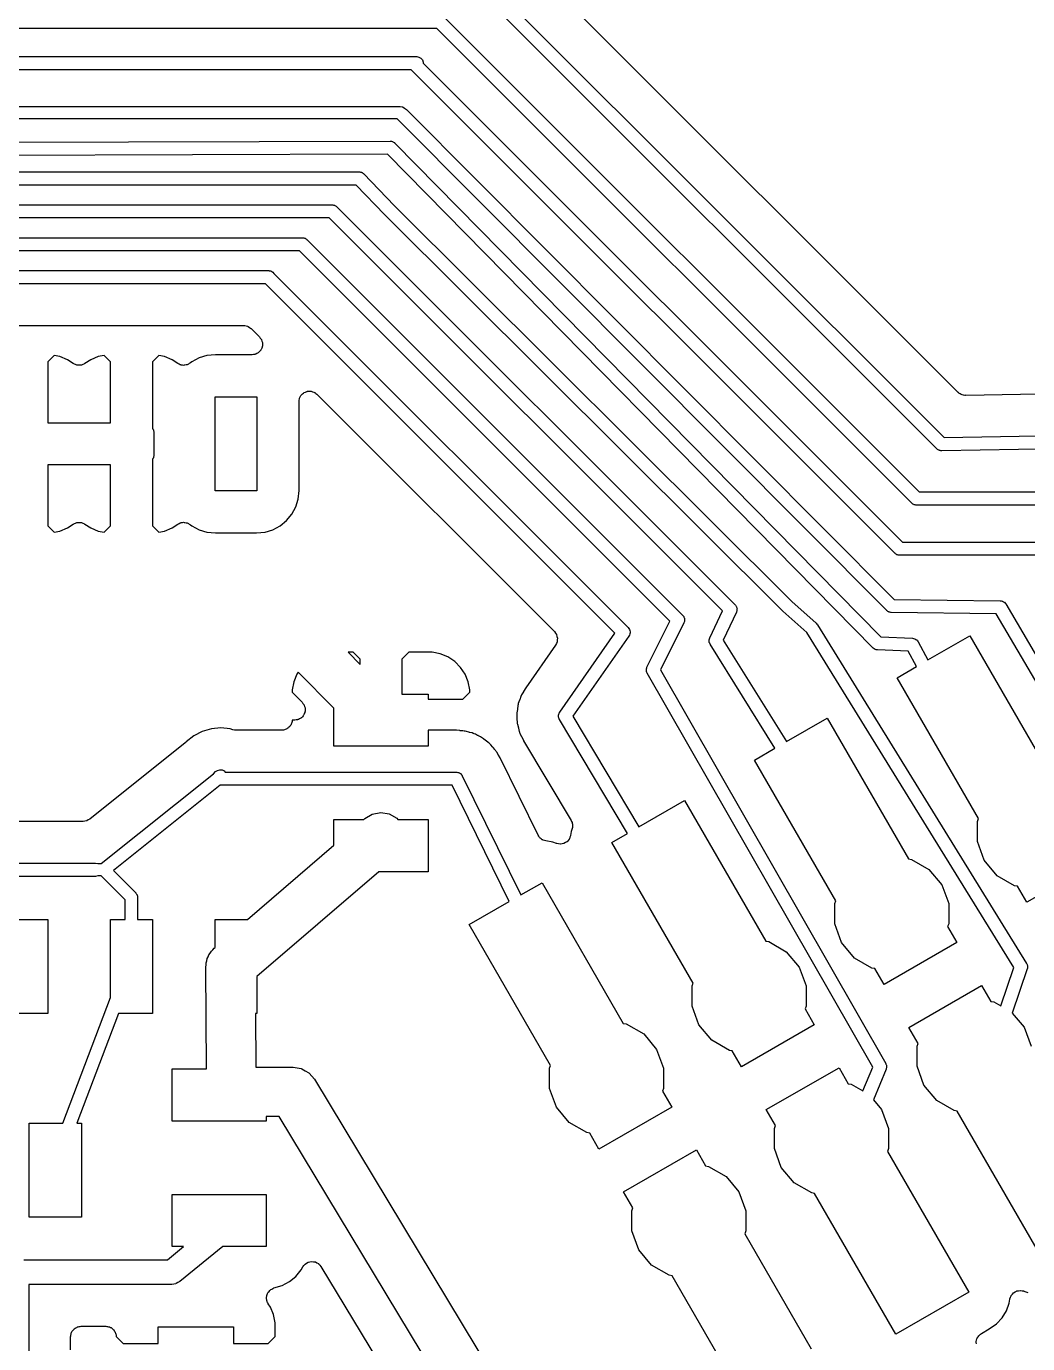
# Model space of a CAD drawing. Extents: x 171.3 to 228.7, y -128.7 to -71.3.
# Drawn here: x 206.26 to 218.42, y -95.36 to -79.35 of the extents above; entities that cross this region are included whole.
import ezdxf

# ---------------------------------------------------------------- set-up
doc = ezdxf.new("R2010")
doc.units = 0
doc.header["$MEASUREMENT"] = 0
doc.layers.add('BLACK', color=7, linetype='CONTINUOUS')

msp = doc.modelspace()

# ---------------------------------------------------------------- linework, layer by layer
at = {"layer": 'Black'}
for p, q in [((217.574, -83.7992), (212.002, -78.227)), ((211.639, -78.5818), (217.406, -84.349)), ((217.317, -84.4862), (211.549, -78.7184)), ((211.244, -79.3788), (202.522, -79.3788)), ((217.012, -85.1466), (211.244, -79.3788)), ((211.334, -79.2422), (217.102, -85.01)), ((202.7, -79.72), (211, -79.72)), ((211, -79.72), (211.027, -79.7248)), ((211.027, -79.7248), (211.051, -79.7387)), ((211.051, -79.7387), (211.069, -79.76)), ((211.069, -79.76), (211.079, -79.7861)), ((211.079, -79.7861), (211.079, -79.8)), ((211.079, -79.8), (216.898, -85.6196)), ((210.932, -79.88), (202.733, -79.88)), ((216.809, -85.7562), (210.932, -79.88)), ((202.75, -80.325), (210.8, -80.325)), ((210.8, -80.325), (210.826, -80.3295)), ((210.826, -80.3295), (210.848, -80.3425)), ((210.848, -80.3425), (210.851, -80.3453)), ((210.851, -80.3453), (210.852, -80.3458)), ((210.852, -80.3458), (210.875, -80.3618)), ((210.762, -80.475), (202.781, -80.475)), ((216.707, -86.4504), (210.762, -80.475)), ((210.875, -80.3618), (216.797, -86.3144)), ((202.901, -80.7698), (210.676, -80.7462)), ((210.676, -80.7462), (210.68, -80.7469)), ((210.68, -80.7469), (210.684, -80.7466)), ((210.684, -80.7466), (210.694, -80.7493)), ((210.694, -80.7493), (210.704, -80.751)), ((210.704, -80.751), (210.707, -80.753)), ((210.707, -80.753), (210.711, -80.754)), ((210.711, -80.754), (210.719, -80.7598)), ((210.719, -80.7598), (210.728, -80.7648)), ((210.728, -80.7648), (210.73, -80.7678)), ((210.73, -80.7678), (210.734, -80.7702)), ((210.734, -80.7702), (216.635, -86.7714)), ((210.643, -80.9064), (202.935, -80.9297)), ((216.543, -86.9061), (210.643, -80.9064)), ((203.15, -81.12), (210.3, -81.12)), ((210.3, -81.12), (210.304, -81.1208)), ((210.304, -81.1208), (210.309, -81.1205)), ((210.309, -81.1205), (210.318, -81.1232)), ((210.318, -81.1232), (210.327, -81.1248)), ((210.327, -81.1248), (210.331, -81.127)), ((210.331, -81.127), (210.335, -81.1283)), ((210.335, -81.1283), (210.343, -81.1339)), ((210.343, -81.1339), (210.351, -81.1387)), ((210.351, -81.1387), (210.354, -81.1421)), ((210.354, -81.1421), (210.358, -81.1447)), ((210.358, -81.1447), (210.725, -81.5288)), ((210.266, -81.28), (203.183, -81.28)), ((210.61, -81.6401), (210.266, -81.28)), ((203.4, -81.52), (209.972, -81.52)), ((209.972, -81.52), (209.975, -81.5206)), ((209.975, -81.5206), (209.979, -81.5203)), ((209.979, -81.5203), (209.989, -81.523)), ((209.989, -81.523), (209.999, -81.5248)), ((209.999, -81.5248), (210.002, -81.5266)), ((210.002, -81.5266), (210.005, -81.5275)), ((210.005, -81.5275), (210.014, -81.5335)), ((210.014, -81.5335), (210.023, -81.5387)), ((210.023, -81.5387), (210.025, -81.5414)), ((210.025, -81.5414), (210.028, -81.5434)), ((210.028, -81.5434), (214.865, -86.3807)), ((210.725, -81.5288), (215.555, -86.3417)), ((209.938, -81.68), (203.433, -81.68)), ((214.712, -86.454), (209.938, -81.68)), ((210.611, -81.6407), (210.61, -81.6401)), ((210.611, -81.6415), (210.611, -81.6407)), ((215.444, -86.4567), (210.611, -81.6415)), ((203.733, -81.92), (209.61, -81.92)), ((209.61, -81.92), (209.613, -81.9206)), ((209.613, -81.9206), (209.617, -81.9203)), ((209.617, -81.9203), (209.627, -81.923)), ((209.627, -81.923), (209.637, -81.9248)), ((209.637, -81.9248), (209.64, -81.9266)), ((209.64, -81.9266), (209.643, -81.9275)), ((209.643, -81.9275), (209.652, -81.9335)), ((209.652, -81.9335), (209.661, -81.9387)), ((209.661, -81.9387), (209.663, -81.9414)), ((209.663, -81.9414), (209.666, -81.9434)), ((209.666, -81.9434), (214.229, -86.5066)), ((209.576, -82.08), (203.771, -82.08)), ((214.075, -86.579), (209.576, -82.08)), ((204.15, -82.32), (209.2, -82.32)), ((209.2, -82.32), (209.202, -82.3204)), ((209.202, -82.3204), (209.204, -82.3203)), ((209.204, -82.3203), (209.208, -82.3214)), ((209.208, -82.3214), (209.227, -82.3248)), ((209.227, -82.3248), (209.251, -82.3387)), ((209.251, -82.3387), (209.266, -82.3559)), ((209.266, -82.3559), (213.568, -86.6579)), ((209.164, -82.48), (204.183, -82.48)), ((213.407, -86.7237), (209.164, -82.48)), ((204.615, -82.988), (208.901, -82.988)), ((208.901, -82.988), (208.906, -82.989)), ((208.906, -82.989), (208.912, -82.9885)), ((208.912, -82.9885), (208.928, -82.9928)), ((208.928, -82.9928), (208.944, -82.9957)), ((208.944, -82.9957), (208.949, -82.9985)), ((208.949, -82.9985), (208.954, -82.9999)), ((208.954, -82.9999), (208.968, -83.0094)), ((208.968, -83.0094), (208.982, -83.0177)), ((208.982, -83.0177), (208.986, -83.022)), ((208.986, -83.022), (208.99, -83.0252)), ((208.99, -83.0252), (209.091, -83.1256)), ((209.091, -83.1256), (209.1, -83.1392)), ((209.1, -83.1392), (209.111, -83.1519)), ((209.111, -83.1519), (209.113, -83.1572)), ((209.113, -83.1572), (209.116, -83.1618)), ((209.116, -83.1618), (209.12, -83.1778)), ((209.12, -83.1778), (209.126, -83.1934)), ((209.126, -83.1934), (209.126, -83.199)), ((209.126, -83.199), (209.128, -83.2044)), ((209.128, -83.2044), (209.126, -83.2209)), ((209.126, -83.2209), (209.126, -83.2375)), ((206.598, -83.3512), (206.519, -83.4299)), ((206.667, -83.365), (206.598, -83.3512)), ((206.76, -83.4033), (206.667, -83.365)), ((207.133, -83.365), (207.04, -83.4033)), ((207.202, -83.3512), (207.133, -83.365)), ((207.281, -83.4299), (207.202, -83.3512)), ((207.868, -83.3512), (207.789, -83.4299)), ((207.937, -83.365), (207.868, -83.3512)), ((208.03, -83.4033), (207.937, -83.365)), ((208.356, -83.3819), (208.267, -83.4291)), ((208.451, -83.3529), (208.356, -83.3819)), ((208.557, -83.3424), (208.451, -83.3529)), ((209.001, -83.3424), (208.557, -83.3424)), ((209.017, -83.3395), (209.001, -83.3424)), ((209.034, -83.3381), (209.017, -83.3395)), ((209.039, -83.3357), (209.034, -83.3381)), ((209.045, -83.3348), (209.039, -83.3357)), ((209.059, -83.3265), (209.045, -83.3348)), ((209.074, -83.3195), (209.059, -83.3265)), ((209.078, -83.3155), (209.074, -83.3195)), ((209.083, -83.3127), (209.078, -83.3155)), ((209.093, -83.3), (209.083, -83.3127)), ((209.105, -83.2883), (209.093, -83.3)), ((209.107, -83.2832), (209.105, -83.2883)), ((209.111, -83.2789), (209.107, -83.2832)), ((209.117, -83.2633), (209.111, -83.2789)), ((209.124, -83.2483), (209.117, -83.2633)), ((209.126, -83.2375), (209.124, -83.2427)), ((209.124, -83.2427), (209.124, -83.2483)), ((206.519, -83.4299), (206.519, -84.171)), ((206.829, -83.45), (206.76, -83.4033)), ((206.837, -83.4533), (206.829, -83.45)), ((206.844, -83.4583), (206.837, -83.4533)), ((206.857, -83.4621), (206.844, -83.4583)), ((206.87, -83.4677), (206.857, -83.4621)), ((206.878, -83.4683), (206.87, -83.4677)), ((206.886, -83.4706), (206.878, -83.4683)), ((206.9, -83.4697), (206.886, -83.4706)), ((206.914, -83.4706), (206.9, -83.4697)), ((206.922, -83.4683), (206.914, -83.4706)), ((206.93, -83.4677), (206.922, -83.4683)), ((206.943, -83.4621), (206.93, -83.4677)), ((206.956, -83.4583), (206.943, -83.4621)), ((206.963, -83.4533), (206.956, -83.4583)), ((206.971, -83.45), (206.963, -83.4533)), ((207.04, -83.4033), (206.971, -83.45)), ((207.281, -84.171), (207.281, -83.4299)), ((207.789, -83.4299), (207.789, -84.2309)), ((208.1, -83.4501), (208.03, -83.4033)), ((208.113, -83.456), (208.1, -83.4501)), ((208.125, -83.4634), (208.113, -83.456)), ((208.133, -83.4648), (208.125, -83.4634)), ((208.14, -83.4679), (208.133, -83.4648)), ((208.155, -83.4688), (208.14, -83.4679)), ((208.169, -83.4715), (208.155, -83.4688)), ((208.176, -83.4703), (208.169, -83.4715)), ((208.184, -83.4708), (208.176, -83.4703)), ((208.198, -83.4667), (208.184, -83.4708)), ((208.212, -83.4643), (208.198, -83.4667)), ((208.219, -83.4606), (208.212, -83.4643)), ((208.226, -83.4584), (208.219, -83.4606)), ((208.238, -83.4498), (208.226, -83.4584)), ((208.251, -83.4427), (208.238, -83.4498)), ((208.267, -83.4291), (208.251, -83.4427)), ((208.551, -84.9965), (208.551, -83.8535)), ((208.551, -83.8535), (209.059, -83.8535)), ((209.059, -83.8535), (209.059, -84.9965)), ((209.577, -83.8735), (209.578, -83.868)), ((209.578, -83.868), (209.586, -83.8536)), ((209.586, -83.8536), (209.593, -83.8386)), ((209.593, -83.8386), (209.597, -83.8346)), ((209.597, -83.8346), (209.6, -83.8298)), ((209.6, -83.8298), (209.612, -83.8191)), ((209.612, -83.8191), (209.624, -83.8074)), ((209.624, -83.8074), (209.629, -83.805)), ((209.629, -83.805), (209.634, -83.8014)), ((209.634, -83.8014), (209.649, -83.7958)), ((209.649, -83.7958), (209.664, -83.7888)), ((209.664, -83.7888), (209.67, -83.7883)), ((209.67, -83.7883), (209.675, -83.7864)), ((209.675, -83.7864), (209.692, -83.7864)), ((209.692, -83.7864), (209.708, -83.7849)), ((209.708, -83.7849), (209.714, -83.7864)), ((209.714, -83.7864), (209.719, -83.7864)), ((209.719, -83.7864), (209.735, -83.792)), ((209.735, -83.792), (209.751, -83.7963)), ((209.751, -83.7963), (209.755, -83.7995)), ((209.755, -83.7995), (209.761, -83.8014)), ((209.761, -83.8014), (209.773, -83.8121)), ((209.773, -83.8121), (209.787, -83.8216)), ((209.787, -83.8216), (212.672, -86.7067)), ((217.58, -83.803), (217.574, -83.7992)), ((217.584, -83.8081), (217.58, -83.803)), ((217.598, -83.8156), (217.584, -83.8081)), ((217.61, -83.8245), (217.598, -83.8156)), ((217.617, -83.8262), (217.61, -83.8245)), ((217.623, -83.8295), (217.617, -83.8262)), ((217.638, -83.8319), (217.623, -83.8295)), ((217.653, -83.8359), (217.638, -83.8319)), ((217.66, -83.8353), (217.653, -83.8359)), ((217.666, -83.8364), (217.66, -83.8353)), ((220.258, -83.7909), (217.666, -83.8364)), ((209.57, -83.9114), (209.573, -83.8951)), ((209.57, -84.9903), (209.57, -83.9114)), ((209.573, -83.8951), (209.574, -83.8786)), ((209.574, -83.8786), (209.577, -83.8735)), ((206.519, -84.171), (207.281, -84.171)), ((207.789, -84.2309), (207.792, -84.2345)), ((207.792, -84.2345), (207.796, -84.2449)), ((207.796, -84.2449), (207.801, -84.2546)), ((207.801, -84.2546), (207.803, -84.2655)), ((207.803, -84.2655), (207.807, -84.2759)), ((207.807, -84.2759), (207.807, -84.2871)), ((207.807, -84.2871), (207.809, -84.298)), ((207.809, -84.298), (207.809, -84.552)), ((217.406, -84.349), (220.267, -84.2988)), ((217.32, -84.4886), (217.317, -84.4862)), ((217.323, -84.4918), (217.32, -84.4886)), ((217.331, -84.4965), (217.323, -84.4918)), ((217.339, -84.5021), (217.331, -84.4965)), ((217.343, -84.5032), (217.339, -84.5021)), ((217.347, -84.5052), (217.343, -84.5032)), ((217.357, -84.5068), (217.347, -84.5052)), ((217.366, -84.5093), (217.357, -84.5068)), ((217.37, -84.5089), (217.366, -84.5093)), ((217.375, -84.5096), (217.37, -84.5089)), ((220.224, -84.4596), (217.375, -84.5096)), ((207.792, -84.6155), (207.789, -84.6191)), ((207.789, -84.6191), (207.789, -85.4201)), ((207.796, -84.6051), (207.792, -84.6155)), ((207.801, -84.5954), (207.796, -84.6051)), ((207.803, -84.5845), (207.801, -84.5954)), ((207.807, -84.5741), (207.803, -84.5845)), ((207.809, -84.552), (207.807, -84.5629)), ((207.807, -84.5629), (207.807, -84.5741)), ((207.281, -84.679), (206.519, -84.679)), ((206.519, -84.679), (206.519, -85.4201)), ((207.281, -85.4201), (207.281, -84.679)), ((209.56, -85.0961), (209.57, -84.9903)), ((209.059, -84.9965), (208.551, -84.9965)), ((209.531, -85.1918), (209.56, -85.0961)), ((217.015, -85.1486), (217.012, -85.1466)), ((217.017, -85.1513), (217.015, -85.1486)), ((217.026, -85.1565), (217.017, -85.1513)), ((217.102, -85.01), (219.558, -85.01)), ((209.42, -85.3574), (209.483, -85.2801)), ((209.483, -85.2801), (209.531, -85.1918)), ((217.035, -85.1625), (217.026, -85.1565)), ((217.038, -85.1634), (217.035, -85.1625)), ((217.041, -85.1652), (217.038, -85.1634)), ((217.051, -85.167), (217.041, -85.1652)), ((217.061, -85.1697), (217.051, -85.167)), ((217.065, -85.1694), (217.061, -85.1697)), ((217.068, -85.17), (217.065, -85.1694)), ((219.512, -85.17), (217.068, -85.17)), ((206.519, -85.4201), (206.598, -85.4988)), ((206.667, -85.485), (206.76, -85.4467)), ((206.76, -85.4467), (206.829, -85.4)), ((206.829, -85.4), (206.837, -85.3967)), ((206.837, -85.3967), (206.844, -85.3917)), ((206.844, -85.3917), (206.857, -85.3879)), ((206.857, -85.3879), (206.87, -85.3823)), ((206.87, -85.3823), (206.878, -85.3817)), ((206.878, -85.3817), (206.886, -85.3794)), ((206.886, -85.3794), (206.9, -85.3803)), ((206.9, -85.3803), (206.914, -85.3794)), ((206.914, -85.3794), (206.922, -85.3817)), ((206.922, -85.3817), (206.93, -85.3823)), ((206.93, -85.3823), (206.943, -85.3879)), ((206.943, -85.3879), (206.956, -85.3917)), ((206.956, -85.3917), (206.963, -85.3967)), ((206.963, -85.3967), (206.971, -85.4)), ((206.971, -85.4), (207.04, -85.4467)), ((207.04, -85.4467), (207.133, -85.485)), ((207.202, -85.4988), (207.281, -85.4201)), ((207.789, -85.4201), (207.868, -85.4988)), ((207.937, -85.485), (208.03, -85.4467)), ((208.03, -85.4467), (208.1, -85.3999)), ((208.1, -85.3999), (208.113, -85.394)), ((208.113, -85.394), (208.125, -85.3866)), ((208.125, -85.3866), (208.133, -85.3852)), ((208.133, -85.3852), (208.14, -85.3821)), ((208.14, -85.3821), (208.155, -85.3812)), ((208.155, -85.3812), (208.169, -85.3785)), ((208.169, -85.3785), (208.176, -85.3797)), ((208.176, -85.3797), (208.184, -85.3792)), ((208.184, -85.3792), (208.198, -85.3833)), ((208.198, -85.3833), (208.212, -85.3857)), ((208.212, -85.3857), (208.219, -85.3894)), ((208.219, -85.3894), (208.226, -85.3916)), ((208.226, -85.3916), (208.238, -85.4002)), ((208.238, -85.4002), (208.251, -85.4073)), ((208.251, -85.4073), (208.267, -85.4209)), ((208.267, -85.4209), (208.356, -85.4681)), ((208.356, -85.4681), (208.451, -85.4971)), ((209.159, -85.4971), (209.254, -85.4681)), ((209.254, -85.4681), (209.343, -85.4209)), ((209.343, -85.4209), (209.42, -85.3574)), ((206.598, -85.4988), (206.667, -85.485)), ((207.133, -85.485), (207.202, -85.4988)), ((207.868, -85.4988), (207.937, -85.485)), ((208.451, -85.4971), (208.557, -85.5076)), ((208.557, -85.5076), (209.053, -85.5076)), ((209.053, -85.5076), (209.159, -85.4971)), ((216.898, -85.6196), (218.643, -85.6196)), ((216.812, -85.7582), (216.809, -85.7562)), ((216.814, -85.7609), (216.812, -85.7582)), ((216.823, -85.7661), (216.814, -85.7609)), ((216.831, -85.7721), (216.823, -85.7661)), ((216.835, -85.773), (216.831, -85.7721)), ((216.838, -85.7748), (216.835, -85.773)), ((216.848, -85.7766), (216.838, -85.7748)), ((216.858, -85.7793), (216.848, -85.7766)), ((216.862, -85.779), (216.858, -85.7793)), ((216.865, -85.7796), (216.862, -85.779)), ((218.597, -85.7796), (216.865, -85.7796)), ((214.865, -86.3807), (214.869, -86.3865)), ((214.869, -86.3865), (214.875, -86.3916)), ((214.875, -86.3916), (214.877, -86.3978)), ((214.877, -86.3978), (214.881, -86.4034)), ((214.881, -86.4034), (214.883, -86.4103)), ((214.883, -86.4103), (214.886, -86.4168)), ((214.886, -86.4168), (214.887, -86.4236)), ((214.887, -86.4236), (214.889, -86.4303)), ((214.889, -86.4303), (214.888, -86.4374)), ((215.555, -86.3417), (215.851, -86.605)), ((216.797, -86.3144), (218.085, -86.3308)), ((218.085, -86.3308), (218.098, -86.3333)), ((218.098, -86.3333), (218.111, -86.3355)), ((218.111, -86.3355), (218.112, -86.3358)), ((218.112, -86.3358), (218.113, -86.336)), ((218.113, -86.336), (218.124, -86.3427)), ((218.124, -86.3427), (218.135, -86.3492)), ((218.135, -86.3492), (218.136, -86.3498)), ((218.136, -86.3498), (218.137, -86.3502)), ((218.137, -86.3502), (218.145, -86.3604)), ((218.145, -86.3604), (218.153, -86.3704)), ((218.153, -86.3704), (220.191, -89.8537)), ((213.796, -87.137), (214.075, -86.579)), ((214.229, -86.5066), (214.234, -86.5132)), ((214.234, -86.5132), (214.24, -86.5191)), ((214.24, -86.5191), (214.242, -86.5246)), ((214.242, -86.5246), (214.245, -86.5294)), ((214.247, -86.5912), (214.244, -86.599)), ((214.245, -86.5294), (214.247, -86.5372)), ((214.247, -86.5372), (214.251, -86.5446)), ((214.25, -86.5839), (214.247, -86.5912)), ((214.251, -86.578), (214.25, -86.5839)), ((214.251, -86.5446), (214.251, -86.5505)), ((214.251, -86.5505), (214.252, -86.5562)), ((214.252, -86.5723), (214.251, -86.578)), ((214.252, -86.5562), (214.252, -86.5643)), ((214.252, -86.5643), (214.252, -86.5723)), ((214.558, -86.7831), (214.712, -86.454)), ((214.881, -86.4713), (214.721, -86.8119)), ((214.883, -86.4644), (214.881, -86.4713)), ((214.886, -86.4579), (214.883, -86.4644)), ((214.887, -86.4511), (214.886, -86.4579)), ((214.888, -86.4445), (214.887, -86.4511)), ((214.888, -86.4374), (214.888, -86.4445)), ((215.445, -86.458), (215.444, -86.4567)), ((215.447, -86.4598), (215.445, -86.458)), ((215.737, -86.7168), (215.447, -86.4598)), ((216.709, -86.4522), (216.707, -86.4504)), ((216.711, -86.4546), (216.709, -86.4522)), ((216.721, -86.4601), (216.711, -86.4546)), ((216.73, -86.4664), (216.721, -86.4601)), ((216.733, -86.4672), (216.73, -86.4664)), ((216.735, -86.4688), (216.733, -86.4672)), ((216.746, -86.4708), (216.735, -86.4688)), ((216.756, -86.4736), (216.746, -86.4708)), ((216.76, -86.4734), (216.756, -86.4736)), ((216.763, -86.4739), (216.76, -86.4734)), ((218.038, -86.4902), (216.763, -86.4739)), ((220.032, -89.8988), (218.038, -86.4902)), ((212.672, -86.7067), (212.684, -86.7246)), ((212.684, -86.7246), (212.697, -86.7427)), ((212.697, -86.7427), (212.697, -86.7427)), ((212.697, -86.7427), (212.697, -86.7428)), ((212.697, -86.7428), (212.703, -86.7645)), ((212.736, -87.6858), (213.407, -86.7237)), ((213.568, -86.6579), (213.568, -86.6579)), ((213.568, -86.6579), (213.568, -86.6579)), ((213.568, -86.6579), (213.568, -86.658)), ((213.568, -86.658), (213.576, -86.6691)), ((213.576, -86.6691), (213.584, -86.6807)), ((213.583, -86.7479), (213.577, -86.7604)), ((213.589, -86.7353), (213.583, -86.7479)), ((213.584, -86.6807), (213.584, -86.6807)), ((213.584, -86.6807), (213.584, -86.6808)), ((213.584, -86.6808), (213.587, -86.6943)), ((213.587, -86.6943), (213.591, -86.7075)), ((213.59, -86.7212), (213.589, -86.7352)), ((213.589, -86.7352), (213.589, -86.7352)), ((213.589, -86.7352), (213.589, -86.7353)), ((213.591, -86.7076), (213.59, -86.7212)), ((213.591, -86.7075), (213.591, -86.7076)), ((213.591, -86.7076), (213.591, -86.7076)), ((214.244, -86.599), (213.959, -87.1703)), ((218.25, -90.7895), (215.737, -86.7168)), ((215.851, -86.605), (215.859, -86.6141)), ((215.859, -86.6141), (215.866, -86.6228)), ((215.866, -86.6228), (218.406, -90.7376)), ((212.686, -86.8692), (212.323, -87.3899)), ((212.696, -86.849), (212.686, -86.8692)), ((212.705, -86.8293), (212.696, -86.849)), ((212.703, -86.7645), (212.709, -86.7852)), ((212.707, -86.8071), (212.705, -86.8292)), ((212.705, -86.8292), (212.705, -86.8293)), ((212.705, -86.8293), (212.705, -86.8293)), ((212.709, -86.7854), (212.707, -86.8071)), ((212.709, -86.7852), (212.709, -86.7853)), ((212.709, -86.7853), (212.709, -86.7854)), ((213.577, -86.7604), (212.896, -87.735)), ((214.55, -86.8099), (214.551, -86.808)), ((214.551, -86.8218), (214.55, -86.8099)), ((214.551, -86.806), (214.554, -86.7946)), ((214.551, -86.808), (214.551, -86.806)), ((214.552, -86.8337), (214.551, -86.8218)), ((214.552, -86.8356), (214.552, -86.8337)), ((214.553, -86.8376), (214.552, -86.8356)), ((214.558, -86.8485), (214.553, -86.8376)), ((214.554, -86.7946), (214.558, -86.7831)), ((214.562, -86.8595), (214.558, -86.8485)), ((215.35, -88.1237), (214.562, -86.8595)), ((214.721, -86.8119), (215.489, -88.0436)), ((216.545, -86.9073), (216.543, -86.9061)), ((216.546, -86.909), (216.545, -86.9073)), ((216.556, -86.9154), (216.546, -86.909)), ((216.635, -86.7714), (217.021, -86.7881)), ((217.021, -86.7881), (217.034, -86.7909)), ((217.034, -86.7909), (217.047, -86.7936)), ((217.047, -86.7936), (217.048, -86.7939)), ((217.048, -86.7939), (217.048, -86.7941)), ((217.048, -86.7941), (217.059, -86.8012)), ((217.059, -86.8012), (217.071, -86.8082)), ((217.071, -86.8082), (217.071, -86.8087)), ((217.071, -86.8087), (217.072, -86.809)), ((217.072, -86.809), (217.08, -86.8196)), ((217.08, -86.8196), (217.088, -86.8299)), ((217.088, -86.8299), (217.208, -87.0511)), ((217.208, -87.0511), (217.717, -86.7572)), ((217.717, -86.7572), (218.704, -88.4673)), ((210.165, -86.9569), (210.312, -87.1041)), ((210.228, -86.9569), (210.165, -86.9569)), ((210.312, -87.0413), (210.228, -86.9569)), ((210.312, -87.1041), (210.312, -87.0413)), ((210.904, -86.9569), (210.82, -87.0413)), ((210.82, -87.0413), (210.82, -87.4649)), ((211.188, -86.9569), (210.904, -86.9569)), ((211.286, -86.9764), (211.188, -86.9569)), ((211.378, -87.0147), (211.286, -86.9764)), ((211.461, -87.0703), (211.378, -87.0147)), ((211.532, -87.1411), (211.461, -87.0703)), ((216.566, -86.9222), (216.556, -86.9154)), ((216.568, -86.9228), (216.566, -86.9222)), ((216.569, -86.9239), (216.568, -86.9228)), ((216.581, -86.9265), (216.569, -86.9239)), ((216.592, -86.9296), (216.581, -86.9265)), ((216.594, -86.9295), (216.592, -86.9296)), ((216.597, -86.9299), (216.594, -86.9295)), ((216.969, -86.946), (216.597, -86.9299)), ((217.069, -87.1311), (216.969, -86.946)), ((209.544, -87.2243), (209.506, -87.3167)), ((209.56, -87.2007), (209.544, -87.2243)), ((209.994, -87.6352), (209.56, -87.2007)), ((211.588, -87.2243), (211.532, -87.1411)), ((211.626, -87.3167), (211.588, -87.2243)), ((213.789, -87.1586), (213.793, -87.1479)), ((213.789, -87.1612), (213.789, -87.1586)), ((213.789, -87.1637), (213.789, -87.1612)), ((213.789, -87.175), (213.789, -87.1637)), ((213.789, -87.1864), (213.789, -87.175)), ((213.79, -87.1888), (213.789, -87.1864)), ((213.79, -87.1914), (213.79, -87.1888)), ((213.795, -87.2018), (213.79, -87.1914)), ((213.793, -87.1479), (213.796, -87.137)), ((213.799, -87.2125), (213.795, -87.2018)), ((216.537, -91.9979), (213.799, -87.2125)), ((213.959, -87.1703), (216.695, -91.9524)), ((216.833, -87.2672), (217.069, -87.1311)), ((209.506, -87.3167), (209.486, -87.4149)), ((211.645, -87.4149), (211.626, -87.3167)), ((212.323, -87.3899), (212.298, -87.433)), ((217.821, -88.9773), (216.833, -87.2672)), ((209.486, -87.4149), (209.486, -87.444)), ((209.486, -87.444), (209.608, -87.5656)), ((210.82, -87.4649), (211.137, -87.4649)), ((211.137, -87.4649), (211.137, -87.5284)), ((211.137, -87.5284), (211.561, -87.5284)), ((211.561, -87.5284), (211.645, -87.444)), ((211.645, -87.444), (211.645, -87.4149)), ((212.248, -87.5411), (212.233, -87.5817)), ((212.249, -87.5386), (212.248, -87.5411)), ((212.25, -87.5364), (212.249, -87.5386)), ((212.263, -87.4953), (212.25, -87.5364)), ((212.264, -87.4938), (212.263, -87.4953)), ((212.268, -87.4844), (212.264, -87.4938)), ((212.273, -87.4758), (212.268, -87.4844)), ((212.296, -87.4374), (212.273, -87.4742)), ((212.273, -87.4742), (212.273, -87.4758)), ((212.297, -87.435), (212.296, -87.4374)), ((212.298, -87.433), (212.297, -87.435)), ((209.608, -87.5656), (209.618, -87.5792)), ((209.618, -87.5792), (209.628, -87.5919)), ((209.628, -87.5919), (209.63, -87.5971)), ((209.634, -87.7033), (209.628, -87.7189)), ((209.63, -87.5971), (209.633, -87.6017)), ((209.633, -87.6017), (209.638, -87.6178)), ((209.641, -87.6883), (209.634, -87.7033)), ((209.638, -87.6178), (209.643, -87.6333)), ((209.643, -87.6775), (209.641, -87.6827)), ((209.641, -87.6827), (209.641, -87.6883)), ((209.643, -87.6333), (209.643, -87.6389)), ((209.643, -87.6389), (209.645, -87.6443)), ((209.645, -87.6443), (209.643, -87.6609)), ((209.643, -87.6609), (209.643, -87.6775)), ((209.994, -88.0999), (209.994, -87.6352)), ((212.215, -87.6965), (212.214, -87.7064)), ((212.214, -87.7064), (212.214, -87.7163)), ((212.222, -87.6521), (212.215, -87.6948)), ((212.215, -87.6948), (212.215, -87.6965)), ((212.223, -87.6472), (212.222, -87.6496)), ((212.222, -87.6496), (212.222, -87.6521)), ((212.228, -87.6042), (212.223, -87.6472)), ((212.23, -87.5927), (212.228, -87.6026)), ((212.228, -87.6026), (212.228, -87.6042)), ((212.233, -87.5833), (212.23, -87.5927)), ((212.233, -87.5817), (212.233, -87.5833)), ((212.724, -87.711), (212.728, -87.702)), ((212.724, -87.715), (212.724, -87.711)), ((212.728, -87.702), (212.731, -87.6926)), ((212.731, -87.6926), (212.734, -87.6895)), ((212.734, -87.6895), (212.736, -87.6858)), ((209.448, -87.8674), (209.441, -87.8759)), ((209.457, -87.8602), (209.448, -87.8674)), ((209.462, -87.8506), (209.457, -87.8602)), ((209.469, -87.8421), (209.462, -87.8506)), ((209.473, -87.8317), (209.469, -87.8421)), ((209.479, -87.822), (209.473, -87.8317)), ((209.481, -87.8111), (209.479, -87.822)), ((209.485, -87.8007), (209.481, -87.8111)), ((209.486, -87.7824), (209.485, -87.7895)), ((209.485, -87.7895), (209.485, -87.8007)), ((209.518, -87.7824), (209.486, -87.7824)), ((209.535, -87.7795), (209.518, -87.7824)), ((209.551, -87.7781), (209.535, -87.7795)), ((209.556, -87.7757), (209.551, -87.7781)), ((209.562, -87.7747), (209.556, -87.7757)), ((209.576, -87.7664), (209.562, -87.7747)), ((209.591, -87.7594), (209.576, -87.7664)), ((209.595, -87.7555), (209.591, -87.7594)), ((209.6, -87.7527), (209.595, -87.7555)), ((209.611, -87.74), (209.6, -87.7527)), ((209.622, -87.7282), (209.611, -87.74)), ((209.625, -87.7232), (209.622, -87.7282)), ((209.628, -87.7189), (209.625, -87.7232)), ((212.214, -87.7163), (212.214, -87.718)), ((212.214, -87.718), (212.217, -87.7612)), ((212.217, -87.7612), (212.217, -87.7637)), ((212.217, -87.7637), (212.217, -87.7662)), ((212.217, -87.7662), (212.219, -87.8094)), ((212.219, -87.8094), (212.219, -87.8111)), ((212.219, -87.8111), (212.22, -87.821)), ((212.22, -87.821), (212.222, -87.8306)), ((212.222, -87.8306), (212.223, -87.8323)), ((212.223, -87.8323), (212.234, -87.874)), ((212.722, -87.7188), (212.724, -87.715)), ((212.722, -87.7288), (212.722, -87.7188)), ((212.722, -87.7387), (212.722, -87.7288)), ((212.723, -87.7426), (212.722, -87.7387)), ((212.723, -87.7466), (212.723, -87.7426)), ((212.726, -87.7559), (212.723, -87.7466)), ((212.729, -87.7655), (212.726, -87.7559)), ((212.731, -87.7688), (212.729, -87.7655)), ((212.732, -87.7726), (212.731, -87.7688)), ((213.559, -89.1579), (212.732, -87.7726)), ((212.896, -87.735), (213.697, -89.0778)), ((215.489, -88.0436), (215.985, -87.7572)), ((215.985, -87.7572), (216.972, -89.4673)), ((208.294, -87.972), (208.2, -88.0471)), ((208.396, -87.9192), (208.294, -87.972)), ((208.506, -87.8872), (208.396, -87.9192)), ((208.62, -87.8772), (208.506, -87.8872)), ((208.734, -87.8896), (208.62, -87.8772)), ((208.766, -87.8998), (208.734, -87.8896)), ((208.785, -87.9023), (208.766, -87.8998)), ((208.804, -87.9056), (208.785, -87.9023)), ((209.359, -87.9056), (208.804, -87.9056)), ((209.37, -87.9037), (209.359, -87.9056)), ((209.382, -87.9037), (209.37, -87.9037)), ((209.392, -87.8999), (209.382, -87.9037)), ((209.403, -87.8979), (209.392, -87.8999)), ((209.413, -87.8924), (209.403, -87.8979)), ((209.423, -87.8886), (209.413, -87.8924)), ((209.432, -87.8814), (209.423, -87.8886)), ((209.441, -87.8759), (209.432, -87.8814)), ((211.48, -87.9056), (211.137, -87.9056)), ((211.137, -87.9056), (211.137, -88.0999)), ((211.483, -87.9056), (211.48, -87.9056)), ((211.52, -87.9098), (211.483, -87.9056)), ((211.525, -87.9095), (211.52, -87.9098)), ((211.529, -87.9105), (211.525, -87.9095)), ((211.561, -87.9117), (211.529, -87.9105)), ((211.574, -87.9149), (211.561, -87.9117)), ((211.582, -87.9153), (211.574, -87.9149)), ((211.589, -87.9175), (211.582, -87.9153)), ((211.603, -87.919), (211.589, -87.9175)), ((211.633, -87.9286), (211.603, -87.919)), ((211.637, -87.9292), (211.633, -87.9286)), ((211.641, -87.931), (211.637, -87.9292)), ((211.672, -87.9384), (211.641, -87.931)), ((211.684, -87.944), (211.672, -87.9384)), ((211.692, -87.946), (211.684, -87.944)), ((211.699, -87.9496), (211.692, -87.946)), ((211.712, -87.9537), (211.699, -87.9496)), ((211.739, -87.9689), (211.712, -87.9537)), ((211.744, -87.9704), (211.739, -87.9689)), ((211.748, -87.973), (211.744, -87.9704)), ((211.776, -87.9862), (211.748, -87.973)), ((211.787, -87.9941), (211.776, -87.9862)), ((211.794, -87.9975), (211.787, -87.9941)), ((211.8, -88.0025), (211.794, -87.9975)), ((211.812, -88.0089), (211.8, -88.0025)), ((211.836, -88.0292), (211.812, -88.0089)), ((211.84, -88.0315), (211.836, -88.0292)), ((211.844, -88.0349), (211.84, -88.0315)), ((212.234, -87.874), (212.234, -87.8766)), ((212.234, -87.8766), (212.235, -87.8789)), ((212.235, -87.8789), (212.245, -87.921)), ((212.245, -87.921), (212.246, -87.9226)), ((212.246, -87.9226), (212.248, -87.9322)), ((212.248, -87.9322), (212.253, -87.9412)), ((212.253, -87.9412), (212.253, -87.9428)), ((212.253, -87.9428), (212.273, -87.9815)), ((212.273, -87.9815), (212.273, -87.9839)), ((212.273, -87.9839), (212.275, -87.986)), ((212.275, -87.986), (212.295, -88.0307)), ((212.295, -88.0307), (212.296, -88.0331)), ((212.296, -88.0331), (212.875, -89.003)), ((208.187, -88.0591), (207.029, -88.9842)), ((208.191, -88.0537), (208.187, -88.0591)), ((208.197, -88.0497), (208.191, -88.0537)), ((208.198, -88.0491), (208.197, -88.0497)), ((208.2, -88.0471), (208.198, -88.0491)), ((211.137, -88.0999), (209.994, -88.0999)), ((211.869, -88.0534), (211.844, -88.0349)), ((211.878, -88.0632), (211.869, -88.0534)), ((211.885, -88.0679), (211.878, -88.0632)), ((211.89, -88.074), (211.885, -88.0679)), ((211.9, -88.0826), (211.89, -88.074)), ((211.92, -88.1072), (211.9, -88.0826)), ((211.923, -88.1103), (211.92, -88.1072)), ((211.926, -88.1142), (211.923, -88.1103)), ((211.947, -88.1373), (211.926, -88.1142)), ((211.954, -88.1487), (211.947, -88.1373)), ((211.96, -88.1546), (211.954, -88.1487)), ((211.963, -88.1615), (211.96, -88.1546)), ((211.972, -88.172), (211.963, -88.1615)), ((211.987, -88.1999), (211.972, -88.172)), ((215.101, -88.2672), (215.35, -88.1237)), ((211.989, -88.2036), (211.987, -88.1999)), ((211.991, -88.2079), (211.989, -88.2036)), ((212.011, -88.2401), (211.991, -88.2079)), ((212.473, -89.1805), (212.011, -88.2401)), ((216.089, -89.9773), (215.101, -88.2672)), ((207.166, -89.525), (208.531, -88.4339)), ((208.531, -88.4339), (208.557, -88.408)), ((208.557, -88.408), (208.58, -88.3921)), ((208.58, -88.3921), (208.607, -88.3849)), ((208.607, -88.3849), (208.635, -88.3873)), ((208.635, -88.3873), (208.66, -88.3991)), ((208.66, -88.3991), (208.674, -88.4136)), ((208.674, -88.4136), (211.48, -88.4136)), ((211.48, -88.4136), (211.483, -88.4141)), ((211.483, -88.4141), (211.486, -88.4138)), ((211.486, -88.4138), (211.497, -88.4165)), ((211.497, -88.4165), (211.508, -88.4184)), ((211.508, -88.4184), (211.51, -88.4198)), ((211.51, -88.4198), (211.513, -88.4204)), ((211.513, -88.4204), (211.522, -88.4267)), ((211.522, -88.4267), (211.532, -88.4323)), ((211.532, -88.4323), (211.534, -88.4344)), ((211.534, -88.4344), (211.536, -88.4359)), ((211.536, -88.4359), (211.542, -88.445)), ((211.542, -88.445), (211.55, -88.4536)), ((211.55, -88.4536), (211.551, -88.4562)), ((211.551, -88.4562), (211.552, -88.4583)), ((211.552, -88.4583), (212.263, -89.906)), ((208.613, -88.5736), (207.316, -89.6098)), ((211.431, -88.5736), (208.613, -88.5736)), ((212.124, -89.9862), (211.431, -88.5736)), ((213.697, -89.0778), (214.253, -88.7572)), ((214.253, -88.7572), (215.24, -90.4673)), ((207.029, -88.9842), (207.011, -88.9941)), ((209.994, -89.301), (209.994, -88.9889)), ((209.994, -88.9889), (210.357, -88.9889)), ((210.357, -88.9889), (210.37, -88.9775)), ((210.37, -88.9775), (210.46, -88.9242)), ((210.46, -88.9242), (210.562, -88.9048)), ((210.562, -88.9048), (210.665, -88.9216)), ((210.665, -88.9216), (210.756, -88.9725)), ((210.756, -88.9725), (210.77, -88.9889)), ((210.77, -88.9889), (211.137, -88.9889)), ((211.137, -88.9889), (211.137, -89.6239)), ((217.808, -89.012), (217.821, -88.9773)), ((206.949, -89.012), (204.806, -89.012)), ((206.97, -89.0084), (206.949, -89.012)), ((206.99, -89.0053), (206.97, -89.0084)), ((206.991, -89.0046), (206.99, -89.0053)), ((206.993, -89.0043), (206.991, -89.0046)), ((207.011, -88.9941), (206.993, -89.0043)), ((212.876, -89.1351), (212.868, -89.1831)), ((212.875, -89.003), (212.879, -89.0148)), ((212.885, -89.1128), (212.876, -89.1351)), ((212.879, -89.0148), (212.886, -89.0259)), ((212.887, -89.1003), (212.885, -89.1128)), ((212.886, -89.0259), (212.887, -89.0353)), ((212.887, -89.0353), (212.89, -89.0442)), ((212.891, -89.0883), (212.887, -89.1003)), ((212.89, -89.0442), (212.891, -89.0569)), ((212.891, -89.0569), (212.893, -89.0694)), ((212.893, -89.0694), (212.891, -89.0788)), ((212.891, -89.0788), (212.891, -89.0883)), ((217.808, -89.256), (217.808, -89.012)), ((208.946, -90.2035), (209.994, -89.301)), ((212.482, -89.1934), (212.473, -89.1805)), ((212.49, -89.2072), (212.482, -89.1934)), ((212.495, -89.2111), (212.49, -89.2072)), ((212.499, -89.2161), (212.495, -89.2111)), ((212.512, -89.225), (212.499, -89.2161)), ((212.524, -89.2352), (212.512, -89.225)), ((212.53, -89.2372), (212.524, -89.2352)), ((212.535, -89.2407), (212.53, -89.2372)), ((212.551, -89.2445), (212.535, -89.2407)), ((212.566, -89.2498), (212.551, -89.2445)), ((212.653, -89.2642), (212.566, -89.2498)), ((212.698, -89.2813), (212.653, -89.2642)), ((212.7, -89.2816), (212.698, -89.2813)), ((212.701, -89.2822), (212.7, -89.2816)), ((212.721, -89.2856), (212.701, -89.2822)), ((212.742, -89.2894), (212.721, -89.2856)), ((212.743, -89.2892), (212.742, -89.2894)), ((212.744, -89.2894), (212.743, -89.2892)), ((212.765, -89.2856), (212.744, -89.2894)), ((212.785, -89.2822), (212.765, -89.2856)), ((212.786, -89.2816), (212.785, -89.2822)), ((212.788, -89.2813), (212.786, -89.2816)), ((212.805, -89.2708), (212.788, -89.2813)), ((212.823, -89.2606), (212.805, -89.2708)), ((212.824, -89.2595), (212.823, -89.2606)), ((212.826, -89.2588), (212.824, -89.2595)), ((212.839, -89.2428), (212.826, -89.2588)), ((212.852, -89.2271), (212.839, -89.2428)), ((212.853, -89.2258), (212.852, -89.2271)), ((212.854, -89.2247), (212.853, -89.2258)), ((212.86, -89.2052), (212.854, -89.2247)), ((212.868, -89.1859), (212.86, -89.2052)), ((212.868, -89.1831), (212.868, -89.1844)), ((212.868, -89.1844), (212.868, -89.1859)), ((213.369, -89.2672), (213.559, -89.1579)), ((214.357, -90.9773), (213.369, -89.2672)), ((217.891, -89.4853), (217.808, -89.256)), ((216.972, -89.4673), (217.008, -89.4737)), ((217.008, -89.4737), (217.22, -89.5957)), ((204.8, -89.52), (207.1, -89.52)), ((207.1, -89.52), (207.127, -89.5248)), ((207.127, -89.5248), (207.128, -89.525)), ((207.128, -89.525), (207.166, -89.525)), ((207.316, -89.6098), (207.588, -89.882)), ((210.539, -89.6239), (209.059, -90.8984)), ((211.137, -89.6239), (210.539, -89.6239)), ((217.22, -89.5957), (217.376, -89.7826)), ((218.048, -89.6723), (217.891, -89.4853)), ((219.292, -89.4852), (218.408, -89.9952)), ((207.1, -89.68), (204.833, -89.68)), ((207.127, -89.6752), (207.1, -89.68)), ((207.128, -89.675), (207.127, -89.6752)), ((207.169, -89.675), (207.128, -89.675)), ((207.46, -89.9661), (207.169, -89.675)), ((212.263, -89.906), (212.521, -89.7572)), ((212.521, -89.7572), (213.508, -91.4673)), ((217.376, -89.7826), (217.46, -90.012)), ((218.26, -89.7943), (218.048, -89.6723)), ((207.588, -89.882), (207.59, -89.8847)), ((207.59, -89.8847), (207.592, -89.8868)), ((207.592, -89.8868), (207.597, -89.8953)), ((207.597, -89.8953), (207.603, -89.9033)), ((207.603, -89.9033), (207.604, -89.9065)), ((207.604, -89.9065), (207.605, -89.9093)), ((207.605, -89.9093), (207.607, -89.919)), ((207.607, -89.919), (207.61, -89.9285)), ((207.61, -89.9285), (207.609, -89.9318)), ((207.609, -89.9318), (207.61, -89.935)), ((207.61, -89.935), (207.61, -90.2035)), ((218.296, -89.8007), (218.26, -89.7943)), ((218.408, -89.9952), (218.296, -89.8007)), ((207.46, -90.2035), (207.46, -89.9661)), ((211.637, -90.2672), (212.124, -89.9862)), ((216.076, -90.012), (216.089, -89.9773)), ((216.076, -90.256), (216.076, -90.012)), ((217.46, -90.012), (217.46, -90.256)), ((206.011, -90.2035), (206.519, -90.2035)), ((206.519, -90.2035), (206.519, -91.3465)), ((207.281, -91.1511), (207.281, -90.2035)), ((207.281, -90.2035), (207.46, -90.2035)), ((207.61, -90.2035), (207.789, -90.2035)), ((207.789, -90.2035), (207.789, -91.3465)), ((208.551, -90.544), (208.551, -90.2035)), ((208.551, -90.2035), (208.946, -90.2035)), ((212.624, -91.9773), (211.637, -90.2672)), ((216.159, -90.4853), (216.076, -90.256)), ((217.46, -90.256), (217.447, -90.2907)), ((217.447, -90.2907), (217.56, -90.4852)), ((208.493, -90.6121), (208.506, -90.5887)), ((208.506, -90.5887), (208.525, -90.5721)), ((208.525, -90.5721), (208.541, -90.5523)), ((208.541, -90.5523), (208.551, -90.544)), ((215.24, -90.4673), (215.276, -90.4737)), ((215.276, -90.4737), (215.488, -90.5957)), ((216.316, -90.6723), (216.159, -90.4853)), ((217.56, -90.4852), (216.676, -90.9952)), ((208.441, -90.7313), (208.45, -90.7059)), ((208.441, -90.7569), (208.441, -90.7313)), ((208.45, -90.7059), (208.454, -90.6794)), ((208.454, -90.6794), (208.467, -90.6571)), ((208.467, -90.6571), (208.475, -90.6329)), ((208.475, -90.6329), (208.493, -90.6121)), ((215.488, -90.5957), (215.644, -90.7826)), ((216.528, -90.7943), (216.316, -90.6723)), ((218.406, -90.7376), (218.409, -90.7444)), ((218.409, -90.7444), (218.413, -90.7507)), ((218.413, -90.7507), (218.414, -90.7572)), ((208.437, -90.7821), (208.441, -90.7569)), ((208.448, -92.0205), (208.437, -90.7821)), ((209.059, -90.8984), (209.059, -91.3465)), ((215.644, -90.7826), (215.728, -91.012)), ((216.564, -90.8007), (216.528, -90.7943)), ((216.676, -90.9952), (216.564, -90.8007)), ((218.092, -91.254), (218.25, -90.7895)), ((218.414, -90.8054), (218.231, -91.3414)), ((218.414, -90.7572), (218.417, -90.7634)), ((218.415, -90.7982), (218.414, -90.8054)), ((218.418, -90.7912), (218.415, -90.7982)), ((218.417, -90.7634), (218.417, -90.7708)), ((218.417, -90.7708), (218.418, -90.778)), ((218.418, -90.778), (218.417, -90.7845)), ((218.417, -90.7845), (218.418, -90.7912)), ((214.344, -91.012), (214.357, -90.9773)), ((214.344, -91.256), (214.344, -91.012)), ((215.728, -91.012), (215.728, -91.256)), ((216.976, -91.5148), (217.86, -91.0048)), ((217.86, -91.0048), (217.972, -91.1993)), ((206.701, -92.6785), (207.281, -91.1511)), ((217.972, -91.1993), (218.008, -91.2057)), ((218.008, -91.2057), (218.092, -91.254)), ((206.519, -91.3465), (206.011, -91.3465)), ((207.378, -91.3465), (206.872, -92.6785)), ((207.789, -91.3465), (207.378, -91.3465)), ((209.059, -91.3465), (209.042, -91.3465)), ((209.042, -91.3465), (209.047, -92)), ((214.427, -91.4853), (214.344, -91.256)), ((215.728, -91.256), (215.715, -91.2907)), ((215.715, -91.2907), (215.828, -91.4852)), ((218.231, -91.3414), (218.376, -91.5147)), ((213.508, -91.4673), (213.544, -91.4737)), ((213.544, -91.4737), (213.756, -91.5957)), ((214.584, -91.6723), (214.427, -91.4853)), ((215.828, -91.4852), (214.944, -91.9952)), ((217.089, -91.7093), (216.976, -91.5148)), ((218.376, -91.5147), (218.46, -91.744)), ((213.756, -91.5957), (213.912, -91.7826)), ((214.796, -91.7943), (214.584, -91.6723)), ((217.076, -91.744), (217.089, -91.7093)), ((213.912, -91.7826), (213.996, -92.012)), ((214.832, -91.8007), (214.796, -91.7943)), ((214.944, -91.9952), (214.832, -91.8007)), ((217.076, -91.988), (217.076, -91.744)), ((208.028, -92.6555), (208.028, -92.0205)), ((208.028, -92.0205), (208.448, -92.0205)), ((209.047, -92), (209.5, -92)), ((209.5, -92), (209.548, -92.0085)), ((209.548, -92.0085), (209.597, -92.0161)), ((209.597, -92.0161), (209.6, -92.0176)), ((209.6, -92.0176), (209.603, -92.0181)), ((209.603, -92.0181), (209.645, -92.0427)), ((212.612, -92.012), (212.624, -91.9773)), ((212.612, -92.256), (212.612, -92.012)), ((213.996, -92.012), (213.996, -92.256)), ((215.244, -92.5148), (216.128, -92.0048)), ((216.128, -92.0048), (216.24, -92.1993)), ((216.418, -92.2874), (216.537, -91.9979)), ((216.7, -92.0227), (216.546, -92.397)), ((216.695, -91.9524), (216.698, -91.9604)), ((216.698, -91.9604), (216.702, -91.968)), ((216.702, -92.0144), (216.7, -92.0227)), ((216.702, -91.968), (216.703, -91.9734)), ((216.705, -92.0064), (216.702, -92.0144)), ((216.703, -91.9734), (216.705, -91.9786)), ((216.705, -91.9786), (216.705, -91.9871)), ((216.705, -91.9871), (216.706, -91.9955)), ((216.706, -91.9955), (216.705, -92.0009)), ((216.705, -92.0009), (216.705, -92.0064)), ((217.159, -92.2174), (217.076, -91.988)), ((209.645, -92.0427), (209.688, -92.0665)), ((209.688, -92.0665), (209.69, -92.0687)), ((209.69, -92.0687), (209.693, -92.0702)), ((209.693, -92.0702), (209.724, -92.1079)), ((209.724, -92.1079), (209.757, -92.1449)), ((209.757, -92.1449), (212.869, -97.3)), ((212.695, -92.4853), (212.612, -92.256)), ((213.996, -92.256), (213.983, -92.2907)), ((213.983, -92.2907), (214.096, -92.4852)), ((216.24, -92.1993), (216.276, -92.2057)), ((216.276, -92.2057), (216.418, -92.2874)), ((217.316, -92.4043), (217.159, -92.2174)), ((212.852, -92.6723), (212.695, -92.4853)), ((214.096, -92.4852), (213.212, -92.9952)), ((215.357, -92.7093), (215.244, -92.5148)), ((216.546, -92.397), (216.644, -92.5147)), ((216.644, -92.5147), (216.728, -92.744)), ((217.528, -92.5263), (217.316, -92.4043)), ((209.171, -92.6555), (208.028, -92.6555)), ((209.331, -92.6), (209.171, -92.6)), ((209.171, -92.6), (209.171, -92.6555)), ((212.443, -97.7551), (209.331, -92.6)), ((213.064, -92.7943), (212.852, -92.6723)), ((217.564, -92.5327), (217.528, -92.5263)), ((218.551, -94.2428), (217.564, -92.5327)), ((206.294, -93.8215), (206.294, -92.6785)), ((206.294, -92.6785), (206.701, -92.6785)), ((206.872, -92.6785), (206.929, -92.6785)), ((206.929, -92.6785), (206.929, -93.8215)), ((213.1, -92.8007), (213.064, -92.7943)), ((213.212, -92.9952), (213.1, -92.8007)), ((215.344, -92.744), (215.357, -92.7093)), ((215.344, -92.988), (215.344, -92.744)), ((216.728, -92.744), (216.728, -92.988)), ((215.427, -93.2174), (215.344, -92.988)), ((216.728, -92.988), (216.715, -93.0227)), ((213.512, -93.5148), (214.396, -93.0048)), ((214.396, -93.0048), (214.508, -93.1993)), ((216.715, -93.0227), (217.703, -94.7328)), ((214.508, -93.1993), (214.544, -93.2057)), ((214.544, -93.2057), (214.756, -93.3277)), ((215.584, -93.4043), (215.427, -93.2174)), ((214.756, -93.3277), (214.912, -93.5147)), ((215.796, -93.5263), (215.584, -93.4043)), ((208.028, -94.1795), (208.028, -93.5445)), ((208.028, -93.5445), (209.171, -93.5445)), ((209.171, -93.5445), (209.171, -94.1795)), ((213.624, -93.7093), (213.512, -93.5148)), ((214.912, -93.5147), (214.996, -93.744)), ((215.832, -93.5327), (215.796, -93.5263)), ((216.819, -95.2428), (215.832, -93.5327)), ((213.612, -93.744), (213.624, -93.7093)), ((213.612, -93.988), (213.612, -93.744)), ((214.996, -93.744), (214.996, -93.988)), ((206.929, -93.8215), (206.294, -93.8215)), ((213.695, -94.2174), (213.612, -93.988)), ((214.996, -93.988), (214.983, -94.0227)), ((214.983, -94.0227), (215.791, -95.4226)), ((207.973, -94.3381), (208.168, -94.1795)), ((208.168, -94.1795), (208.028, -94.1795)), ((208.644, -94.1795), (208.121, -94.6044)), ((209.171, -94.1795), (208.644, -94.1795)), ((213.852, -94.4043), (213.695, -94.2174)), ((206.23, -94.3399), (207.973, -94.3381)), ((209.596, -94.4631), (209.616, -94.4262)), ((209.616, -94.4247), (209.63, -94.4082)), ((209.616, -94.4255), (209.616, -94.4247)), ((209.616, -94.4262), (209.616, -94.4255)), ((209.63, -94.4082), (209.643, -94.3915)), ((209.643, -94.3915), (209.644, -94.391)), ((209.644, -94.3904), (209.662, -94.3794)), ((209.644, -94.391), (209.644, -94.3904)), ((209.662, -94.3794), (209.68, -94.3682)), ((209.68, -94.3682), (209.681, -94.368)), ((209.681, -94.368), (209.682, -94.3676)), ((209.682, -94.3676), (209.703, -94.3635)), ((209.703, -94.3635), (209.724, -94.3591)), ((209.724, -94.3591), (209.724, -94.3592)), ((209.724, -94.3592), (209.725, -94.3591)), ((209.725, -94.3591), (209.746, -94.3623)), ((209.746, -94.3623), (209.767, -94.3653)), ((209.767, -94.3653), (209.768, -94.3657)), ((209.768, -94.3657), (209.769, -94.3659)), ((209.769, -94.3659), (209.787, -94.3761)), ((209.787, -94.3761), (209.806, -94.3861)), ((209.806, -94.3861), (209.807, -94.3868)), ((209.807, -94.3868), (209.807, -94.3872)), ((209.807, -94.3872), (209.821, -94.4032)), ((209.821, -94.4032), (209.836, -94.419)), ((209.836, -94.419), (209.836, -94.4198)), ((209.836, -94.4198), (209.836, -94.4204)), ((209.836, -94.4204), (211.544, -97.2494)), ((214.064, -94.5263), (213.852, -94.4043)), ((209.455, -94.6039), (209.532, -94.5404)), ((209.532, -94.5404), (209.596, -94.4631)), ((214.1, -94.5327), (214.064, -94.5263)), ((215.087, -96.2428), (214.1, -94.5327)), ((208.026, -94.638), (206.288, -94.6398)), ((206.288, -94.6398), (206.288, -96.0428)), ((208.051, -94.6337), (208.026, -94.638)), ((208.075, -94.6298), (208.051, -94.6337)), ((208.076, -94.6291), (208.075, -94.6298)), ((208.077, -94.6289), (208.076, -94.6291)), ((208.099, -94.6165), (208.077, -94.6289)), ((208.121, -94.6044), (208.099, -94.6165)), ((209.185, -94.7611), (209.189, -94.7471)), ((209.189, -94.7471), (209.193, -94.7409)), ((209.193, -94.7409), (209.196, -94.7339)), ((209.196, -94.7339), (209.206, -94.7233)), ((209.206, -94.7233), (209.215, -94.7115)), ((209.215, -94.7115), (209.221, -94.7073)), ((209.221, -94.7073), (209.226, -94.7017)), ((209.226, -94.7017), (209.239, -94.6951)), ((209.239, -94.6951), (209.252, -94.687)), ((209.252, -94.687), (209.259, -94.6852)), ((209.259, -94.6852), (209.266, -94.6817)), ((209.266, -94.6817), (209.367, -94.6511)), ((209.367, -94.6511), (209.455, -94.6039)), ((217.703, -94.7328), (216.819, -95.2428)), ((218.233, -94.7572), (218.246, -94.7412)), ((218.246, -94.7412), (218.247, -94.7405)), ((218.247, -94.7405), (218.248, -94.7394)), ((218.248, -94.7394), (218.266, -94.7292)), ((218.266, -94.7292), (218.284, -94.7187)), ((218.284, -94.7187), (218.286, -94.7184)), ((218.286, -94.7184), (218.287, -94.7178)), ((218.287, -94.7178), (218.307, -94.7144)), ((218.307, -94.7144), (218.327, -94.7106)), ((218.327, -94.7106), (218.329, -94.7108)), ((218.329, -94.7108), (218.33, -94.7106)), ((218.33, -94.7106), (218.351, -94.7144)), ((218.351, -94.7144), (218.371, -94.7178)), ((218.371, -94.7178), (218.372, -94.7184)), ((218.372, -94.7184), (218.374, -94.7187)), ((218.374, -94.7187), (218.419, -94.7358)), ((209.176, -94.7895), (209.179, -94.7821)), ((209.177, -94.804), (209.176, -94.7895)), ((209.177, -94.8185), (209.177, -94.804)), ((209.179, -94.8258), (209.177, -94.8185)), ((209.179, -94.7744), (209.185, -94.7611)), ((209.179, -94.7821), (209.179, -94.7744)), ((209.179, -94.8335), (209.179, -94.8258)), ((209.185, -94.8468), (209.179, -94.8335)), ((209.189, -94.8607), (209.185, -94.8468)), ((209.194, -94.8668), (209.189, -94.8607)), ((209.197, -94.8738), (209.194, -94.8668)), ((209.223, -94.9132), (209.197, -94.8738)), ((209.262, -95.0056), (209.223, -94.9132)), ((218.16, -94.9586), (218.196, -94.8649)), ((218.196, -94.8649), (218.204, -94.8169)), ((218.204, -94.8141), (218.211, -94.7948)), ((218.204, -94.8156), (218.204, -94.8141)), ((218.204, -94.8169), (218.204, -94.8156)), ((218.211, -94.7948), (218.218, -94.7753)), ((218.218, -94.7753), (218.219, -94.7742)), ((218.219, -94.7742), (218.22, -94.7729)), ((218.22, -94.7729), (218.233, -94.7572)), ((209.281, -95.1038), (209.262, -95.0056)), ((218.039, -95.1166), (218.108, -95.0435)), ((218.108, -95.0435), (218.16, -94.9586)), ((206.802, -95.2417), (206.804, -95.2307)), ((206.804, -95.2307), (206.809, -95.2212)), ((206.809, -95.2212), (206.813, -95.2108)), ((206.813, -95.2108), (206.82, -95.2022)), ((206.82, -95.2022), (206.826, -95.1925)), ((206.826, -95.1925), (206.834, -95.1854)), ((206.834, -95.1854), (206.841, -95.177)), ((206.841, -95.177), (206.851, -95.1714)), ((206.851, -95.1714), (206.859, -95.1642)), ((206.859, -95.1642), (206.87, -95.1604)), ((206.87, -95.1604), (206.879, -95.1549)), ((206.879, -95.1549), (206.89, -95.1529)), ((206.89, -95.1529), (206.901, -95.1491)), ((206.901, -95.1491), (206.912, -95.1491)), ((206.912, -95.1491), (206.923, -95.1472)), ((206.923, -95.1472), (207.224, -95.1469)), ((207.224, -95.1469), (207.235, -95.1488)), ((207.235, -95.1488), (207.246, -95.1488)), ((207.246, -95.1488), (207.256, -95.1526)), ((207.256, -95.1526), (207.267, -95.1545)), ((207.267, -95.1545), (207.277, -95.16)), ((207.277, -95.16), (207.287, -95.1639)), ((207.287, -95.1639), (207.296, -95.171)), ((207.296, -95.171), (207.305, -95.1765)), ((207.305, -95.1765), (207.313, -95.185)), ((207.313, -95.185), (207.321, -95.1922)), ((207.321, -95.1922), (207.327, -95.2018)), ((207.327, -95.2018), (207.334, -95.2102)), ((207.334, -95.2102), (207.338, -95.2207)), ((207.338, -95.2207), (207.343, -95.2304)), ((207.343, -95.2304), (207.345, -95.2413)), ((207.859, -95.357), (207.859, -95.1538)), ((207.859, -95.1538), (208.773, -95.1538)), ((208.773, -95.1538), (208.773, -95.357)), ((209.281, -95.2726), (209.281, -95.1038)), ((217.845, -95.2438), (217.858, -95.2333)), ((217.858, -95.2333), (217.953, -95.1785)), ((217.953, -95.1785), (218.039, -95.1166)), ((206.796, -95.2742), (206.798, -95.2633)), ((206.796, -95.4344), (206.796, -95.2742)), ((206.798, -95.2522), (206.802, -95.2417)), ((206.798, -95.2633), (206.798, -95.2522)), ((207.345, -95.2413), (207.349, -95.2517)), ((207.349, -95.2517), (207.349, -95.2628)), ((207.349, -95.2628), (207.351, -95.2724)), ((207.351, -95.2724), (207.435, -95.357)), ((207.435, -95.357), (207.859, -95.357)), ((208.773, -95.357), (209.197, -95.357)), ((209.197, -95.357), (209.281, -95.2726)), ((217.794, -95.3433), (217.795, -95.3375)), ((217.797, -95.3594), (217.794, -95.3433)), ((217.795, -95.3318), (217.799, -95.3159)), ((217.795, -95.3375), (217.795, -95.3318)), ((217.799, -95.3159), (217.802, -95.2998)), ((217.802, -95.2998), (217.805, -95.2948)), ((217.805, -95.2948), (217.806, -95.2892)), ((217.806, -95.2892), (217.816, -95.2758)), ((217.816, -95.2758), (217.824, -95.2616)), ((217.824, -95.2616), (217.828, -95.2579)), ((217.828, -95.2579), (217.832, -95.2532)), ((217.832, -95.2532), (217.845, -95.2438))]:
    msp.add_line(p, q, dxfattribs=at)

doc.saveas('drawing.dxf')
